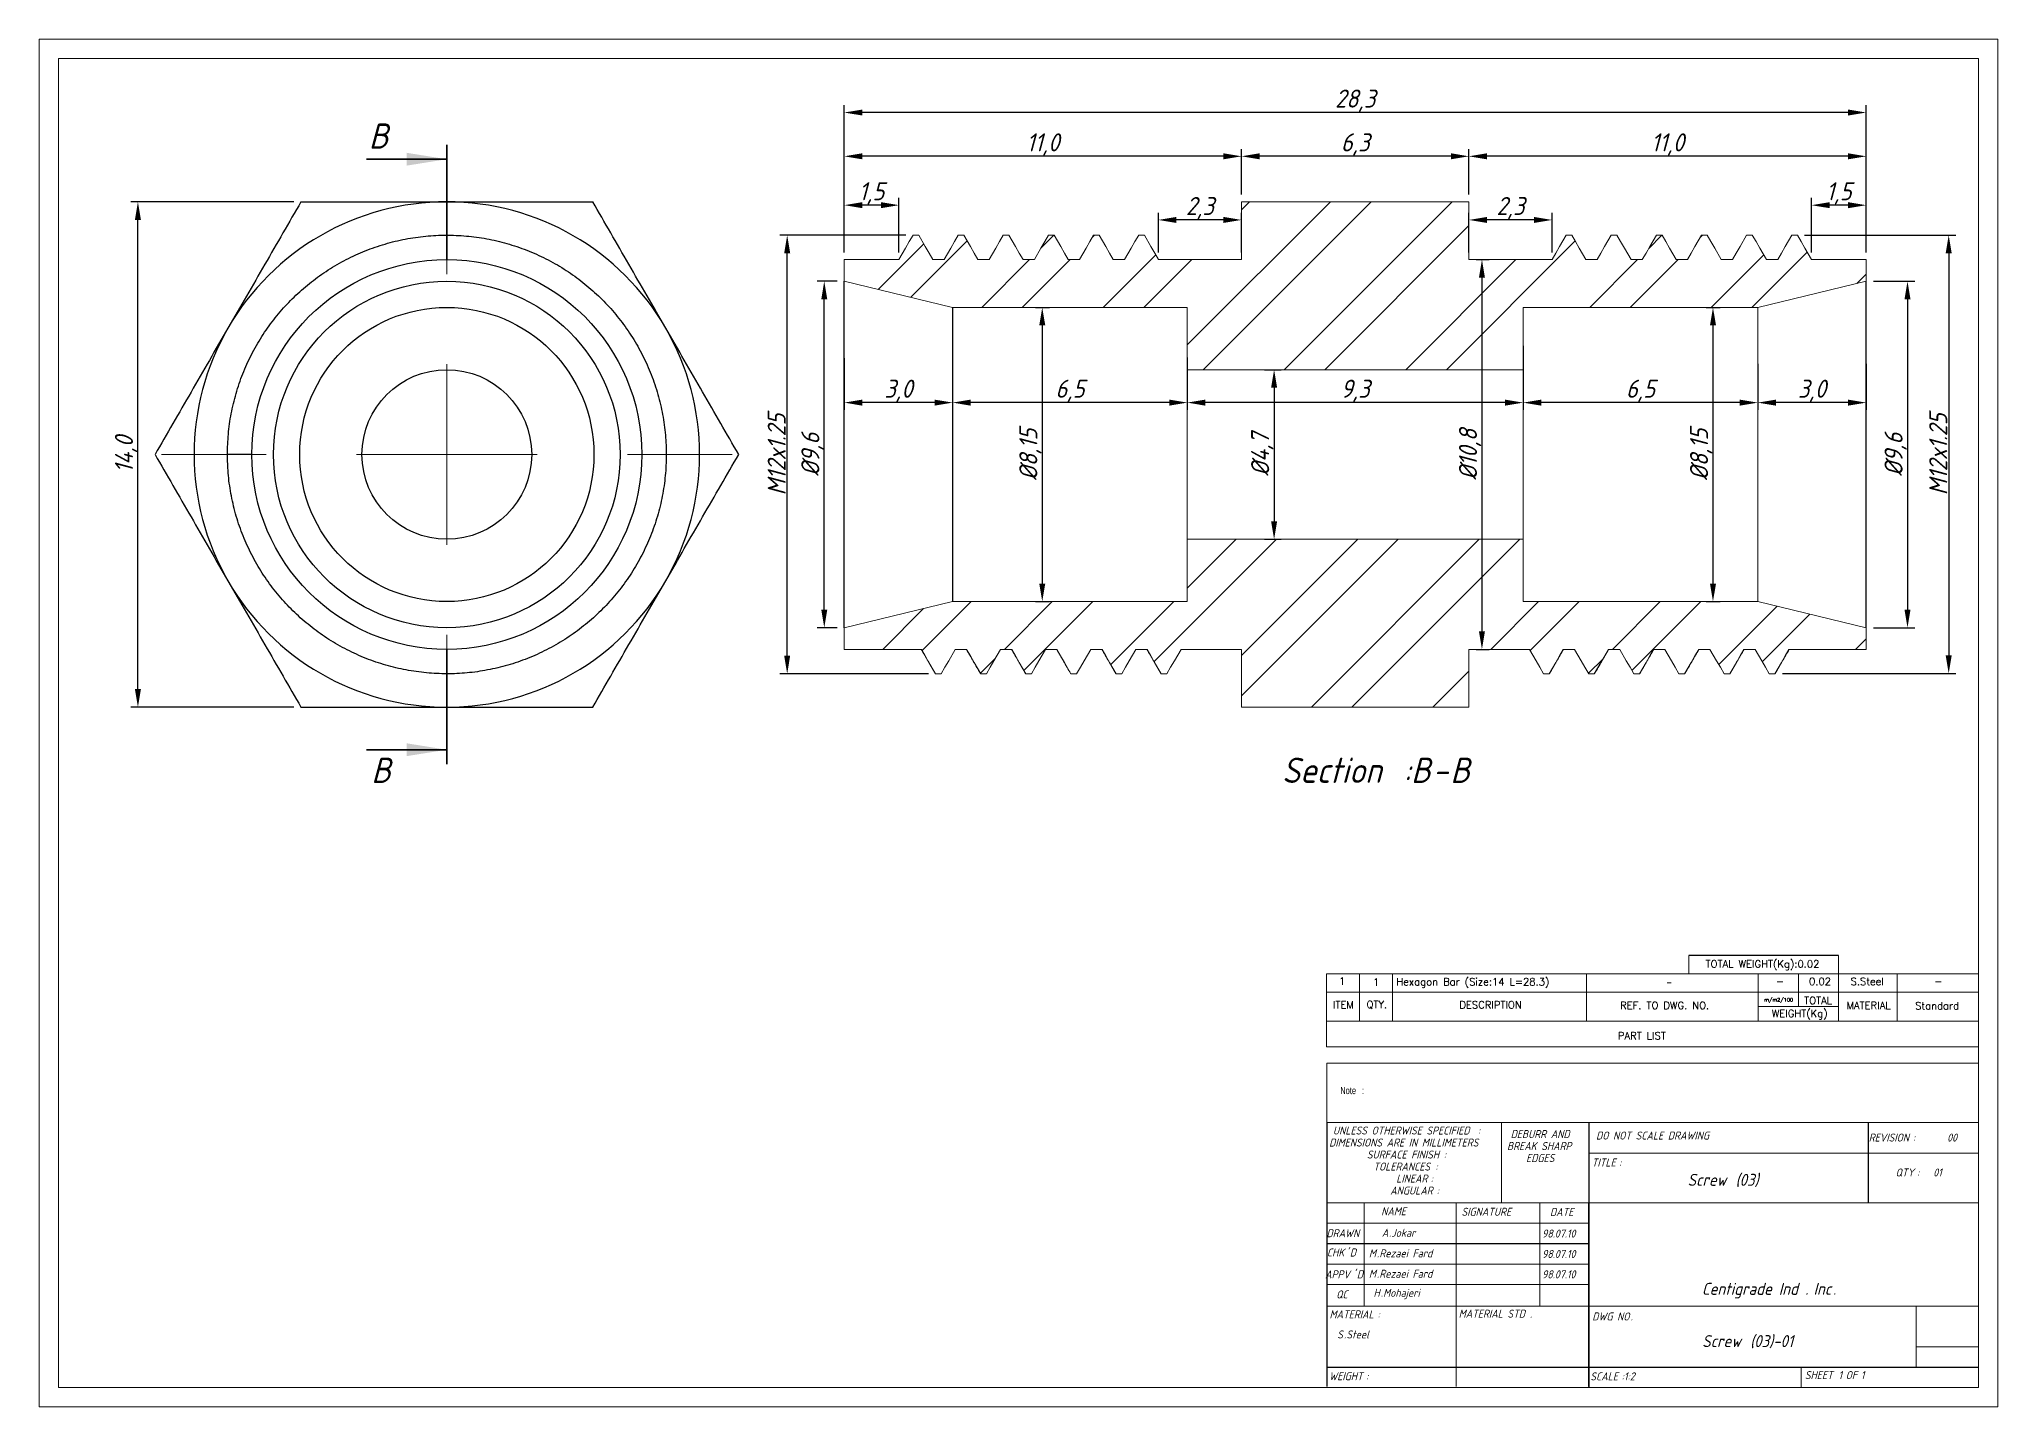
# Model space of a CAD drawing. Header units: millimetres. Extents: x 1178 to 1232, y 650 to 752.
# Drawn here: x 1178.1 to 1232.4, y 650.1 to 687.9 of the extents above; entities that cross this region are included whole.
import ezdxf
from ezdxf.enums import TextEntityAlignment as Align

# ---------------------------------------------------------------- set-up
doc = ezdxf.new("R2010")
doc.units = ezdxf.units.MM
doc.linetypes.add('PHANTOM', pattern=[12.7, 6.35, -1.27, 1.27, -1.27, 1.27, -1.27])
doc.linetypes.add('SLD-Solid', pattern=[0])
doc.layers.add('title', color=7, linetype='Continuous', lineweight=15)
doc.styles.add('GENISO', font='geniso.shx', dxfattribs={"oblique": 15})
doc.styles.add('SLDTEXTSTYLE0', font='TXT', dxfattribs={"width": 0.75})
doc.styles.add('TITLE', font='romans.shx', dxfattribs={"height": 2.5})

msp = doc.modelspace()

# ---------------------------------------------------------------- linework, layer by layer
at = {"linetype": 'SLD-Solid', "lineweight": 15}
for p, q in [((1178.128, 687.949), (1232.373, 687.949)), ((1178.128, 650.057), (1178.128, 687.949)), ((1232.373, 687.949), (1232.373, 650.057)), ((1178.66, 687.417), (1231.841, 687.417)), ((1178.66, 650.589), (1178.66, 687.417)), ((1231.841, 687.417), (1231.841, 650.589)), ((1213.786, 659.576), (1231.841, 659.576)), ((1213.786, 659.576), (1213.786, 657.935)), ((1213.786, 657.935), (1231.841, 657.935)), ((1218.626, 657.935), (1218.626, 655.708)), ((1231.841, 657.087), (1221.045, 657.087)), ((1231.841, 655.708), (1213.786, 655.708)), ((1214.823, 655.708), (1214.823, 652.849)), ((1217.375, 655.708), (1217.375, 650.622)), ((1219.689, 655.708), (1219.689, 652.849)), ((1221.045, 655.142), (1213.786, 655.142)), ((1221.045, 654.012), (1213.786, 654.012)), ((1221.045, 653.447), (1213.786, 653.447)), ((1215.169, 652.849), (1213.786, 652.849)), ((1215.169, 652.849), (1231.841, 652.849)), ((1230.113, 651.154), (1230.113, 652.849)), ((1231.841, 651.719), (1230.113, 651.719)), ((1226.922, 650.589), (1226.922, 651.154)), ((1231.841, 650.589), (1178.66, 650.589)), ((1232.373, 650.057), (1178.128, 650.057))]:
    msp.add_line(p, q, dxfattribs=at)
for p, q in [((1200.426, 682.042), (1200.426, 686.116)), ((1228.226, 685.916), (1200.926, 685.916)), ((1228.726, 682.042), (1228.726, 686.116)), ((1200.426, 682.042), (1200.426, 684.903)), ((1210.926, 684.703), (1200.926, 684.703)), ((1211.426, 683.642), (1211.426, 684.903)), ((1211.426, 683.642), (1211.426, 684.903)), ((1217.226, 684.703), (1211.926, 684.703)), ((1217.726, 683.642), (1217.726, 684.903)), ((1217.726, 683.642), (1217.726, 684.903)), ((1228.226, 684.703), (1218.226, 684.703)), ((1228.726, 682.042), (1228.726, 684.903)), ((1200.426, 682.042), (1200.426, 683.549)), ((1201.939, 682.042), (1201.939, 683.549)), ((1227.214, 682.042), (1227.214, 683.549)), ((1228.726, 682.042), (1228.726, 683.549)), ((1185.177, 683.442), (1180.662, 683.442)), ((1201.439, 683.349), (1200.926, 683.349)), ((1209.126, 682.042), (1209.126, 683.14)), ((1211.426, 682.042), (1211.426, 683.14)), ((1217.726, 682.042), (1217.726, 683.14)), ((1220.026, 682.042), (1220.026, 683.14)), ((1228.226, 683.349), (1227.714, 683.349)), ((1180.862, 669.942), (1180.862, 682.942)), ((1202.129, 682.519), (1198.644, 682.519)), ((1210.926, 682.94), (1209.626, 682.94)), ((1219.526, 682.94), (1218.226, 682.94)), ((1227.023, 682.519), (1231.212, 682.519)), ((1198.844, 670.866), (1198.844, 682.019)), ((1231.012, 682.019), (1231.012, 670.875)), ((1217.926, 681.842), (1218.286, 681.842)), ((1218.086, 681.342), (1218.086, 671.542)), ((1200.226, 681.242), (1199.671, 681.242)), ((1228.726, 671.642), (1228.726, 681.242)), ((1228.926, 681.242), (1230.071, 681.242)), ((1199.871, 672.142), (1199.871, 680.742)), ((1205.724, 680.517), (1206.108, 680.517)), ((1224.3, 680.517), (1224.684, 680.517)), ((1229.871, 680.742), (1229.871, 672.142)), ((1205.908, 680.017), (1205.908, 672.867)), ((1224.484, 680.017), (1224.484, 672.867)), ((1203.426, 679.363), (1203.426, 677.679)), ((1219.226, 679.455), (1219.226, 677.679)), ((1200.426, 679.115), (1200.426, 677.679)), ((1203.426, 679.115), (1203.426, 677.679)), ((1209.926, 679.128), (1209.926, 677.679)), ((1212.06, 678.792), (1212.529, 678.792)), ((1225.726, 678.953), (1225.726, 677.679)), ((1225.726, 678.953), (1225.726, 677.679)), ((1228.726, 678.953), (1228.726, 677.679)), ((1209.926, 678.592), (1209.926, 677.679)), ((1212.329, 678.292), (1212.329, 674.592)), ((1219.226, 678.592), (1219.226, 677.679)), ((1202.926, 677.879), (1200.926, 677.879)), ((1209.426, 677.879), (1203.926, 677.879)), ((1218.726, 677.879), (1210.426, 677.879)), ((1225.226, 677.879), (1219.726, 677.879)), ((1228.226, 677.879), (1226.226, 677.879)), ((1212.06, 674.092), (1212.529, 674.092)), ((1205.724, 672.367), (1206.108, 672.367)), ((1224.3, 672.367), (1224.684, 672.367)), ((1200.226, 671.642), (1199.671, 671.642)), ((1228.926, 671.642), (1230.071, 671.642)), ((1217.926, 671.042), (1218.286, 671.042)), ((1202.754, 670.366), (1198.644, 670.366)), ((1226.408, 670.375), (1231.212, 670.375)), ((1185.177, 669.442), (1180.662, 669.442)), ((1227.962, 662.563), (1223.811, 662.563)), ((1213.786, 657.935), (1213.786, 650.622)), ((1221.045, 657.935), (1221.045, 650.589)), ((1228.795, 655.708), (1228.795, 657.935)), ((1221.045, 650.622), (1221.045, 655.708)), ((1221.045, 654.577), (1213.786, 654.577)), ((1213.786, 651.154), (1231.841, 651.154))]:
    msp.add_line(p, q)
at = {"linetype": 'Continuous', "lineweight": 35}
for p, q in [((1187.196, 684.622), (1189.418, 684.622)), ((1187.196, 668.262), (1189.418, 668.262))]:
    msp.add_line(p, q, dxfattribs=at)
at = {"linetype": 'PHANTOM', "lineweight": 35}
for p, q in [((1189.418, 681.844), (1189.418, 685.019)), ((1189.418, 667.866), (1189.418, 671.042))]:
    msp.add_line(p, q, dxfattribs=at)
at = {"linetype": 'Continuous', "lineweight": 0}
for p, q in [((1189.418, 681.442), (1189.418, 684.342)), ((1189.418, 676.442), (1189.418, 678.942)), ((1184.418, 676.442), (1181.518, 676.442)), ((1189.418, 676.442), (1186.918, 676.442)), ((1189.418, 676.442), (1189.418, 673.942)), ((1189.418, 676.442), (1191.918, 676.442)), ((1194.418, 676.442), (1197.318, 676.442)), ((1189.418, 671.442), (1189.418, 668.542))]:
    msp.add_line(p, q, dxfattribs=at)
at = {"linetype": 'Continuous', "lineweight": 15}
for p, q in [((1209.926, 679.477), (1213.892, 683.442)), ((1210.364, 678.792), (1215.014, 683.442)), ((1211.426, 683.222), (1211.647, 683.442)), ((1211.426, 683.442), (1211.426, 681.842)), ((1211.426, 683.442), (1217.726, 683.442)), ((1212.61, 678.792), (1217.26, 683.442)), ((1217.726, 683.442), (1217.726, 681.842)), ((1202.329, 682.519), (1202.226, 682.339)), ((1202.486, 682.519), (1202.329, 682.519)), ((1202.669, 682.202), (1202.486, 682.519)), ((1203.579, 682.519), (1203.476, 682.339)), ((1203.736, 682.519), (1203.579, 682.519)), ((1203.919, 682.202), (1203.736, 682.519)), ((1204.829, 682.519), (1204.726, 682.339)), ((1204.986, 682.519), (1204.829, 682.519)), ((1205.169, 682.202), (1204.986, 682.519)), ((1205.869, 682.155), (1206.233, 682.519)), ((1206.079, 682.519), (1205.976, 682.339)), ((1206.236, 682.519), (1206.079, 682.519)), ((1206.419, 682.202), (1206.236, 682.519)), ((1207.329, 682.519), (1207.226, 682.339)), ((1207.293, 682.456), (1207.356, 682.519)), ((1207.486, 682.519), (1207.329, 682.519)), ((1207.669, 682.202), (1207.486, 682.519)), ((1208.579, 682.519), (1208.476, 682.339)), ((1208.736, 682.519), (1208.579, 682.519)), ((1208.919, 682.202), (1208.736, 682.519)), ((1213.732, 678.792), (1217.726, 682.787)), ((1220.234, 682.202), (1220.417, 682.519)), ((1220.417, 682.519), (1220.573, 682.519)), ((1220.573, 682.519), (1220.677, 682.339)), ((1221.484, 682.202), (1221.667, 682.519)), ((1221.667, 682.519), (1221.823, 682.519)), ((1221.823, 682.519), (1221.927, 682.339)), ((1222.706, 682.153), (1223.071, 682.519)), ((1222.734, 682.202), (1222.917, 682.519)), ((1222.917, 682.519), (1223.073, 682.519)), ((1223.073, 682.519), (1223.177, 682.339)), ((1223.984, 682.202), (1224.167, 682.519)), ((1224.13, 682.455), (1224.194, 682.519)), ((1224.167, 682.519), (1224.323, 682.519)), ((1224.323, 682.519), (1224.427, 682.339)), ((1225.234, 682.202), (1225.417, 682.519)), ((1225.417, 682.519), (1225.573, 682.519)), ((1225.573, 682.519), (1225.677, 682.339)), ((1226.484, 682.202), (1226.667, 682.519)), ((1226.667, 682.519), (1226.823, 682.519)), ((1226.823, 682.519), (1226.927, 682.339)), ((1201.363, 681.016), (1202.625, 682.278)), ((1202.122, 682.16), (1201.939, 681.842)), ((1202.226, 682.339), (1202.122, 682.16)), ((1202.267, 680.798), (1203.828, 682.359)), ((1202.772, 682.022), (1202.669, 682.202)), ((1202.876, 681.842), (1202.772, 682.022)), ((1203.372, 682.16), (1203.189, 681.842)), ((1203.476, 682.339), (1203.372, 682.16)), ((1204.022, 682.022), (1203.919, 682.202)), ((1204.126, 681.842), (1204.022, 682.022)), ((1204.622, 682.16), (1204.439, 681.842)), ((1204.726, 682.339), (1204.622, 682.16)), ((1205.272, 682.022), (1205.169, 682.202)), ((1205.376, 681.842), (1205.272, 682.022)), ((1205.872, 682.16), (1205.689, 681.842)), ((1205.976, 682.339), (1205.872, 682.16)), ((1206.522, 682.022), (1206.419, 682.202)), ((1206.626, 681.842), (1206.522, 682.022)), ((1207.122, 682.16), (1206.939, 681.842)), ((1207.226, 682.339), (1207.122, 682.16)), ((1207.599, 680.517), (1209.052, 681.97)), ((1207.772, 682.022), (1207.669, 682.202)), ((1207.876, 681.842), (1207.772, 682.022)), ((1208.372, 682.16), (1208.189, 681.842)), ((1208.476, 682.339), (1208.372, 682.16)), ((1209.022, 682.022), (1208.919, 682.202)), ((1209.126, 681.842), (1209.022, 682.022)), ((1217.1, 678.792), (1220.666, 682.359)), ((1220.026, 681.842), (1220.13, 682.022)), ((1220.13, 682.022), (1220.234, 682.202)), ((1220.677, 682.339), (1220.781, 682.16)), ((1220.781, 682.16), (1220.964, 681.842)), ((1221.276, 681.842), (1221.38, 682.022)), ((1221.38, 682.022), (1221.484, 682.202)), ((1221.927, 682.339), (1222.031, 682.16)), ((1222.031, 682.16), (1222.214, 681.842)), ((1222.526, 681.842), (1222.63, 682.022)), ((1222.63, 682.022), (1222.734, 682.202)), ((1223.177, 682.339), (1223.281, 682.16)), ((1223.281, 682.16), (1223.464, 681.842)), ((1223.776, 681.842), (1223.88, 682.022)), ((1223.88, 682.022), (1223.984, 682.202)), ((1224.427, 682.339), (1224.531, 682.16)), ((1224.437, 680.517), (1225.89, 681.97)), ((1224.531, 682.16), (1224.714, 681.842)), ((1225.026, 681.842), (1225.13, 682.022)), ((1225.13, 682.022), (1225.234, 682.202)), ((1225.56, 680.517), (1227.093, 682.051)), ((1225.677, 682.339), (1225.781, 682.16)), ((1225.781, 682.16), (1225.964, 681.842)), ((1226.276, 681.842), (1226.38, 682.022)), ((1226.38, 682.022), (1226.484, 682.202)), ((1226.927, 682.339), (1227.031, 682.16)), ((1227.031, 682.16), (1227.214, 681.842)), ((1201.939, 681.842), (1200.426, 681.842)), ((1200.426, 681.242), (1200.426, 681.842)), ((1203.189, 681.842), (1202.876, 681.842)), ((1204.439, 681.842), (1204.126, 681.842)), ((1204.232, 680.517), (1205.557, 681.842)), ((1205.354, 680.517), (1206.679, 681.842)), ((1205.689, 681.842), (1205.376, 681.842)), ((1206.939, 681.842), (1206.626, 681.842)), ((1208.189, 681.842), (1207.876, 681.842)), ((1208.722, 680.517), (1210.047, 681.842)), ((1211.426, 681.842), (1209.126, 681.842)), ((1215.977, 678.792), (1219.027, 681.842)), ((1217.726, 681.842), (1220.026, 681.842)), ((1220.964, 681.842), (1221.276, 681.842)), ((1221.07, 680.517), (1222.395, 681.842)), ((1222.192, 680.517), (1223.517, 681.842)), ((1222.214, 681.842), (1222.526, 681.842)), ((1223.464, 681.842), (1223.776, 681.842)), ((1224.714, 681.842), (1225.026, 681.842)), ((1225.964, 681.842), (1226.276, 681.842)), ((1227.214, 681.842), (1228.726, 681.842)), ((1228.467, 681.18), (1228.726, 681.439)), ((1228.726, 681.242), (1228.726, 681.842)), ((1200.426, 681.242), (1203.426, 680.517)), ((1228.726, 681.242), (1225.726, 680.517)), ((1203.426, 680.517), (1209.926, 680.517)), ((1209.926, 678.792), (1209.926, 680.517)), ((1225.726, 680.517), (1219.226, 680.517)), ((1219.226, 678.792), (1219.226, 680.517)), ((1225.726, 672.367), (1225.726, 680.517)), ((1219.226, 678.792), (1209.926, 678.792)), ((1209.926, 674.092), (1209.926, 678.792)), ((1219.226, 674.092), (1219.226, 678.792)), ((1209.01, 670.703), (1212.4, 674.092)), ((1209.926, 672.742), (1211.277, 674.092)), ((1209.926, 674.092), (1219.226, 674.092)), ((1209.926, 672.367), (1209.926, 674.092)), ((1211.426, 670.874), (1214.645, 674.092)), ((1211.426, 669.751), (1215.767, 674.092)), ((1213.362, 669.442), (1218.012, 674.092)), ((1214.485, 669.442), (1219.135, 674.092)), ((1219.226, 672.367), (1219.226, 674.092)), ((1203.426, 672.367), (1200.426, 671.642)), ((1201.492, 671.042), (1202.623, 672.173)), ((1202.582, 671.01), (1203.939, 672.367)), ((1209.926, 672.367), (1203.426, 672.367)), ((1204.86, 671.042), (1206.185, 672.367)), ((1205.4, 670.46), (1207.307, 672.367)), ((1207.807, 670.622), (1209.552, 672.367)), ((1218.33, 671.042), (1219.655, 672.367)), ((1219.226, 672.367), (1225.726, 672.367)), ((1219.42, 671.01), (1220.777, 672.367)), ((1221.698, 671.042), (1223.023, 672.367)), ((1222.238, 670.46), (1224.145, 672.367)), ((1224.644, 670.622), (1226.261, 672.238)), ((1225.726, 672.367), (1228.726, 671.642)), ((1200.426, 671.042), (1200.426, 671.642)), ((1225.848, 670.702), (1227.165, 672.02)), ((1228.726, 671.042), (1228.726, 671.642)), ((1200.426, 671.042), (1202.564, 671.042)), ((1202.564, 671.042), (1202.667, 670.863)), ((1203.318, 670.725), (1203.501, 671.042)), ((1203.501, 671.042), (1203.814, 671.042)), ((1203.814, 671.042), (1203.917, 670.863)), ((1204.568, 670.725), (1204.751, 671.042)), ((1204.751, 671.042), (1205.064, 671.042)), ((1205.064, 671.042), (1205.167, 670.863)), ((1205.818, 670.725), (1206.001, 671.042)), ((1206.001, 671.042), (1206.314, 671.042)), ((1206.314, 671.042), (1206.417, 670.863)), ((1207.068, 670.725), (1207.251, 671.042)), ((1207.251, 671.042), (1207.564, 671.042)), ((1207.564, 671.042), (1207.667, 670.863)), ((1208.318, 670.725), (1208.501, 671.042)), ((1208.501, 671.042), (1208.814, 671.042)), ((1208.814, 671.042), (1208.917, 670.863)), ((1209.568, 670.725), (1209.751, 671.042)), ((1209.751, 671.042), (1211.426, 671.042)), ((1211.426, 671.042), (1211.426, 669.442)), ((1219.401, 671.042), (1217.726, 671.042)), ((1217.726, 671.042), (1217.726, 669.442)), ((1219.584, 670.725), (1219.401, 671.042)), ((1220.339, 671.042), (1220.235, 670.863)), ((1220.651, 671.042), (1220.339, 671.042)), ((1220.834, 670.725), (1220.651, 671.042)), ((1221.589, 671.042), (1221.485, 670.863)), ((1221.901, 671.042), (1221.589, 671.042)), ((1222.084, 670.725), (1221.901, 671.042)), ((1222.839, 671.042), (1222.735, 670.863)), ((1223.151, 671.042), (1222.839, 671.042)), ((1223.334, 670.725), (1223.151, 671.042)), ((1224.089, 671.042), (1223.985, 670.863)), ((1224.401, 671.042), (1224.089, 671.042)), ((1224.584, 670.725), (1224.401, 671.042)), ((1225.339, 671.042), (1225.235, 670.863)), ((1225.651, 671.042), (1225.339, 671.042)), ((1225.834, 670.725), (1225.651, 671.042)), ((1226.589, 671.042), (1226.485, 670.863)), ((1228.726, 671.042), (1226.589, 671.042)), ((1228.433, 671.042), (1228.726, 671.336)), ((1202.667, 670.863), (1202.771, 670.683)), ((1202.771, 670.683), (1202.954, 670.366)), ((1203.111, 670.366), (1203.214, 670.546)), ((1203.214, 670.546), (1203.318, 670.725)), ((1203.917, 670.863), (1204.021, 670.683)), ((1204.021, 670.683), (1204.204, 670.366)), ((1204.196, 670.379), (1204.603, 670.786)), ((1204.361, 670.366), (1204.464, 670.546)), ((1204.464, 670.546), (1204.568, 670.725)), ((1205.167, 670.863), (1205.271, 670.683)), ((1205.271, 670.683), (1205.454, 670.366)), ((1205.611, 670.366), (1205.714, 670.546)), ((1205.714, 670.546), (1205.818, 670.725)), ((1206.417, 670.863), (1206.521, 670.683)), ((1206.521, 670.683), (1206.704, 670.366)), ((1206.861, 670.366), (1206.964, 670.546)), ((1206.964, 670.546), (1207.068, 670.725)), ((1207.667, 670.863), (1207.771, 670.683)), ((1207.771, 670.683), (1207.954, 670.366)), ((1208.111, 670.366), (1208.214, 670.546)), ((1208.214, 670.546), (1208.318, 670.725)), ((1208.917, 670.863), (1209.021, 670.683)), ((1209.021, 670.683), (1209.204, 670.366)), ((1209.361, 670.366), (1209.464, 670.546)), ((1209.464, 670.546), (1209.568, 670.725)), ((1219.688, 670.546), (1219.584, 670.725)), ((1219.792, 670.366), (1219.688, 670.546)), ((1220.131, 670.683), (1219.948, 670.366)), ((1220.235, 670.863), (1220.131, 670.683)), ((1220.938, 670.546), (1220.834, 670.725)), ((1221.042, 670.366), (1220.938, 670.546)), ((1221.034, 670.379), (1221.44, 670.785)), ((1221.381, 670.683), (1221.198, 670.366)), ((1221.485, 670.863), (1221.381, 670.683)), ((1222.188, 670.546), (1222.084, 670.725)), ((1222.292, 670.366), (1222.188, 670.546)), ((1222.631, 670.683), (1222.448, 670.366)), ((1222.735, 670.863), (1222.631, 670.683)), ((1223.438, 670.546), (1223.334, 670.725)), ((1223.542, 670.366), (1223.438, 670.546)), ((1223.881, 670.683), (1223.698, 670.366)), ((1223.985, 670.863), (1223.881, 670.683)), ((1224.688, 670.546), (1224.584, 670.725)), ((1224.792, 670.366), (1224.688, 670.546)), ((1225.131, 670.683), (1224.948, 670.366)), ((1225.235, 670.863), (1225.131, 670.683)), ((1225.938, 670.546), (1225.834, 670.725)), ((1226.042, 670.366), (1225.938, 670.546)), ((1226.381, 670.683), (1226.198, 670.366)), ((1226.485, 670.863), (1226.381, 670.683)), ((1202.944, 670.381), (1202.954, 670.366)), ((1202.954, 670.366), (1203.111, 670.366)), ((1204.194, 670.379), (1204.204, 670.366)), ((1204.204, 670.366), (1204.361, 670.366)), ((1205.454, 670.366), (1205.611, 670.366)), ((1206.694, 670.381), (1206.704, 670.366)), ((1206.704, 670.366), (1206.861, 670.366)), ((1207.944, 670.378), (1207.954, 670.366)), ((1207.954, 670.366), (1208.111, 670.366)), ((1209.194, 670.384), (1209.204, 670.366)), ((1209.204, 670.366), (1209.361, 670.366)), ((1216.73, 669.442), (1217.726, 670.439)), ((1219.948, 670.366), (1219.792, 670.366)), ((1219.959, 670.384), (1219.948, 670.366)), ((1221.198, 670.366), (1221.042, 670.366)), ((1221.208, 670.378), (1221.198, 670.366)), ((1222.448, 670.366), (1222.292, 670.366)), ((1222.458, 670.381), (1222.448, 670.366)), ((1223.698, 670.366), (1223.542, 670.366)), ((1224.948, 670.366), (1224.792, 670.366)), ((1224.958, 670.379), (1224.948, 670.366)), ((1226.198, 670.366), (1226.042, 670.366)), ((1226.208, 670.381), (1226.198, 670.366)), ((1217.726, 669.442), (1211.426, 669.442))]:
    msp.add_line(p, q, dxfattribs=at)
at = {"lineweight": -2}
for p, q in [((1200.426, 671.642), (1200.426, 681.242)), ((1203.426, 680.517), (1203.426, 672.367))]:
    msp.add_line(p, q, dxfattribs=at)
at = {"linetype": 'Continuous', "lineweight": 25}
msp.add_line((1184.018, 676.442), (1183.342, 676.442), dxfattribs=at)
for radius in [5.4, 4.8, 4.075, 2.35]:
    msp.add_circle((1189.418, 676.442), radius, dxfattribs=at)
for start, end in [(90, 150), (30, 90), (150, 210), (330, 30), (210, 270), (270, 330)]:
    msp.add_arc((1189.418, 676.442), 7, start, end, dxfattribs=at)
for points, knots in [([(1185.377, 683.442), (1185.047, 682.871), (1184.714, 682.294), (1184.041, 681.129), (1183.701, 680.54), (1183.356, 679.942)], [0, 0, 0, 0, 0.5, 0.5, 1, 1, 1, 1]), ([(1185.377, 683.442), (1186.033, 683.442), (1186.706, 683.442), (1188.056, 683.442), (1188.735, 683.442), (1189.418, 683.442)], [0, 0, 0, 0, 0.5, 0.5, 1, 1, 1, 1]), ([(1189.418, 683.442), (1190.102, 683.442), (1190.796, 683.442), (1192.146, 683.442), (1192.807, 683.442), (1193.46, 683.442)], [0, 0, 0, 0, 0.5, 0.5, 1, 1, 1, 1]), ([(1195.481, 679.942), (1195.309, 680.24), (1195.136, 680.539), (1194.795, 681.13), (1194.626, 681.423), (1194.121, 682.297), (1193.789, 682.872), (1193.46, 683.442)], [0, 0, 0, 0, 0.25, 0.25, 0.5, 0.5, 1, 1, 1, 1]), ([(1183.342, 676.442), (1183.347, 676.63), (1183.357, 677.008), (1183.439, 677.573), (1183.572, 678.134), (1183.76, 678.682), (1183.998, 679.21), (1184.285, 679.711), (1184.616, 680.179), (1184.984, 680.61), (1185.391, 681.004), (1185.834, 681.36), (1186.314, 681.677), (1186.825, 681.948), (1187.36, 682.17), (1187.913, 682.339), (1188.476, 682.455), (1189.042, 682.516), (1189.607, 682.525), (1190.173, 682.481), (1190.737, 682.384), (1191.294, 682.232), (1191.837, 682.027), (1192.357, 681.772), (1192.848, 681.47), (1193.303, 681.126), (1193.722, 680.745), (1194.103, 680.327), (1194.447, 679.871), (1194.748, 679.38), (1195.004, 678.86), (1195.208, 678.318), (1195.36, 677.76), (1195.457, 677.196), (1195.501, 676.63), (1195.492, 676.065), (1195.431, 675.499), (1195.315, 674.937), (1195.145, 674.383), (1194.923, 673.848), (1194.652, 673.337), (1194.336, 672.857), (1193.979, 672.414), (1193.585, 672.008), (1193.155, 671.639), (1192.687, 671.309), (1192.185, 671.022), (1191.657, 670.783), (1191.109, 670.596), (1190.548, 670.463), (1189.983, 670.383), (1189.417, 670.357), (1188.852, 670.384), (1188.287, 670.463), (1187.726, 670.597), (1187.178, 670.784), (1186.65, 671.023), (1186.149, 671.31), (1185.681, 671.64), (1185.25, 672.009), (1184.856, 672.415), (1184.5, 672.859), (1184.184, 673.338), (1183.913, 673.849), (1183.691, 674.385), (1183.521, 674.938), (1183.407, 675.501), (1183.345, 676.035), (1183.346, 676.381), (1183.346, 676.536)], [0, 0, 0, 0, 0.014706, 0.02962, 0.044682, 0.059823, 0.074976, 0.090071, 0.105042, 0.119823, 0.134476, 0.149328, 0.164348, 0.17947, 0.194626, 0.209748, 0.224768, 0.239619, 0.254272, 0.269054, 0.284025, 0.29912, 0.314273, 0.329414, 0.344475, 0.35939, 0.374096, 0.388801, 0.403716, 0.418778, 0.433919, 0.449072, 0.464167, 0.479137, 0.493919, 0.508572, 0.523424, 0.538444, 0.553566, 0.568722, 0.583844, 0.598864, 0.613715, 0.628368, 0.64315, 0.658121, 0.673216, 0.688369, 0.70351, 0.718571, 0.733486, 0.748191, 0.762897, 0.777812, 0.792874, 0.808015, 0.823168, 0.838263, 0.853233, 0.868015, 0.882668, 0.89752, 0.91254, 0.927662, 0.942818, 0.95794, 0.972959, 0.987811, 1, 1, 1, 1]), ([(1183.356, 679.942), (1183.185, 679.645), (1183.012, 679.346), (1182.671, 678.755), (1182.502, 678.462), (1181.997, 677.588), (1181.665, 677.013), (1181.336, 676.442)], [0, 0, 0, 0, 0.25, 0.25, 0.5, 0.5, 1, 1, 1, 1]), ([(1197.501, 676.442), (1197.171, 677.014), (1196.839, 677.591), (1196.166, 678.756), (1195.825, 679.345), (1195.481, 679.942)], [0, 0, 0, 0, 0.5, 0.5, 1, 1, 1, 1]), ([(1181.336, 676.442), (1181.666, 675.871), (1181.998, 675.294), (1182.671, 674.129), (1183.011, 673.54), (1183.356, 672.942)], [0, 0, 0, 0, 0.5, 0.5, 1, 1, 1, 1]), ([(1195.481, 672.942), (1195.652, 673.24), (1195.825, 673.539), (1196.166, 674.13), (1196.335, 674.423), (1196.84, 675.297), (1197.172, 675.872), (1197.501, 676.442)], [0, 0, 0, 0, 0.25, 0.25, 0.5, 0.5, 1, 1, 1, 1]), ([(1183.356, 672.942), (1183.528, 672.645), (1183.701, 672.346), (1184.042, 671.755), (1184.211, 671.462), (1184.716, 670.588), (1185.048, 670.013), (1185.377, 669.442)], [0, 0, 0, 0, 0.25, 0.25, 0.5, 0.5, 1, 1, 1, 1]), ([(1193.46, 669.442), (1193.79, 670.014), (1194.123, 670.591), (1194.796, 671.756), (1195.136, 672.345), (1195.481, 672.942)], [0, 0, 0, 0, 0.5, 0.5, 1, 1, 1, 1]), ([(1185.377, 669.442), (1186.033, 669.442), (1186.706, 669.442), (1188.056, 669.442), (1188.735, 669.442), (1189.418, 669.442)], [0, 0, 0, 0, 0.5, 0.5, 1, 1, 1, 1]), ([(1189.418, 669.442), (1190.102, 669.442), (1190.796, 669.442), (1192.146, 669.442), (1192.807, 669.442), (1193.46, 669.442)], [0, 0, 0, 0, 0.5, 0.5, 1, 1, 1, 1])]:
    msp.add_open_spline(points, degree=3, knots=knots, dxfattribs=at)
at = {"linetype": 'Continuous', "lineweight": 15}
for points, knots in [([(1204.986, 682.519), (1204.986, 682.519), (1204.991, 682.519), (1204.998, 682.517), (1205.005, 682.488), (1205.005, 682.485)], [0, 0, 0, 0, 0.00471, 0.910397, 1, 1, 1, 1]), ([(1224.167, 682.519), (1224.167, 682.519), (1224.161, 682.519), (1224.154, 682.517), (1224.148, 682.488), (1224.147, 682.485)], [0, 0, 0, 0, 0.00471, 0.910397, 1, 1, 1, 1]), ([(1202.944, 670.375), (1202.879, 670.488), (1202.75, 670.71), (1202.621, 670.933), (1202.558, 671.042)], [0, 0, 0, 0, 0.507546, 1, 1, 1, 1]), ([(1204.194, 670.375), (1204.129, 670.488), (1204, 670.71), (1203.871, 670.933), (1203.808, 671.042)], [0, 0, 0, 0, 0.507546, 1, 1, 1, 1]), ([(1205.444, 670.375), (1205.379, 670.488), (1205.25, 670.71), (1205.121, 670.933), (1205.058, 671.042)], [0, 0, 0, 0, 0.507546, 1, 1, 1, 1]), ([(1206.694, 670.375), (1206.629, 670.488), (1206.5, 670.71), (1206.371, 670.933), (1206.308, 671.042)], [0, 0, 0, 0, 0.507546, 1, 1, 1, 1]), ([(1207.944, 670.375), (1207.879, 670.488), (1207.75, 670.71), (1207.621, 670.933), (1207.558, 671.042)], [0, 0, 0, 0, 0.507546, 1, 1, 1, 1]), ([(1209.194, 670.375), (1209.128, 670.488), (1209, 670.711), (1208.871, 670.933), (1208.808, 671.042)], [0, 0, 0, 0, 0.507873, 1, 1, 1, 1]), ([(1219.958, 670.375), (1220.024, 670.488), (1220.152, 670.711), (1220.281, 670.933), (1220.345, 671.042)], [0, 0, 0, 0, 0.507873, 1, 1, 1, 1]), ([(1221.208, 670.375), (1221.274, 670.488), (1221.402, 670.71), (1221.531, 670.933), (1221.595, 671.042)], [0, 0, 0, 0, 0.507546, 1, 1, 1, 1]), ([(1222.458, 670.375), (1222.524, 670.488), (1222.652, 670.71), (1222.781, 670.933), (1222.845, 671.042)], [0, 0, 0, 0, 0.507546, 1, 1, 1, 1]), ([(1223.708, 670.375), (1223.774, 670.488), (1223.902, 670.71), (1224.031, 670.933), (1224.095, 671.042)], [0, 0, 0, 0, 0.507546, 1, 1, 1, 1]), ([(1224.958, 670.375), (1225.024, 670.488), (1225.152, 670.71), (1225.281, 670.933), (1225.345, 671.042)], [0, 0, 0, 0, 0.507546, 1, 1, 1, 1]), ([(1226.208, 670.375), (1226.274, 670.488), (1226.402, 670.71), (1226.531, 670.933), (1226.595, 671.042)], [0, 0, 0, 0, 0.507546, 1, 1, 1, 1]), ([(1205.444, 670.38), (1205.445, 670.375), (1205.449, 670.366), (1205.452, 670.366), (1205.454, 670.366)], [0, 0, 0, 0, 0.443338, 1, 1, 1, 1]), ([(1223.708, 670.38), (1223.707, 670.375), (1223.703, 670.366), (1223.7, 670.366), (1223.698, 670.366)], [0, 0, 0, 0, 0.443338, 1, 1, 1, 1])]:
    msp.add_open_spline(points, degree=3, knots=knots, dxfattribs=at)
for points in [[(1200.926, 685.999), (1200.926, 685.833), (1200.426, 685.916)], [(1228.226, 685.999), (1228.226, 685.833), (1228.726, 685.916)], [(1200.926, 684.787), (1200.926, 684.62), (1200.426, 684.703)], [(1210.926, 684.787), (1210.926, 684.62), (1211.426, 684.703)], [(1211.926, 684.787), (1211.926, 684.62), (1211.426, 684.703)], [(1217.226, 684.787), (1217.226, 684.62), (1217.726, 684.703)], [(1218.226, 684.787), (1218.226, 684.62), (1217.726, 684.703)], [(1228.226, 684.787), (1228.226, 684.62), (1228.726, 684.703)], [(1180.779, 682.942), (1180.946, 682.942), (1180.862, 683.442)], [(1200.926, 683.433), (1200.926, 683.266), (1200.426, 683.349)], [(1201.439, 683.433), (1201.439, 683.266), (1201.939, 683.349)], [(1209.626, 683.024), (1209.626, 682.857), (1209.126, 682.94)], [(1210.926, 683.024), (1210.926, 682.857), (1211.426, 682.94)], [(1218.226, 683.024), (1218.226, 682.857), (1217.726, 682.94)], [(1219.526, 683.024), (1219.526, 682.857), (1220.026, 682.94)], [(1227.714, 683.433), (1227.714, 683.266), (1227.214, 683.349)], [(1228.226, 683.433), (1228.226, 683.266), (1228.726, 683.349)], [(1198.761, 682.019), (1198.927, 682.019), (1198.844, 682.519)], [(1230.929, 682.019), (1231.096, 682.019), (1231.012, 682.519)], [(1218.002, 681.342), (1218.169, 681.342), (1218.086, 681.842)], [(1199.788, 680.742), (1199.954, 680.742), (1199.871, 681.242)], [(1229.788, 680.742), (1229.955, 680.742), (1229.871, 681.242)], [(1205.825, 680.017), (1205.992, 680.017), (1205.908, 680.517)], [(1224.401, 680.017), (1224.568, 680.017), (1224.484, 680.517)], [(1212.246, 678.292), (1212.413, 678.292), (1212.329, 678.792)], [(1200.926, 677.962), (1200.926, 677.795), (1200.426, 677.879)], [(1202.926, 677.962), (1202.926, 677.795), (1203.426, 677.879)], [(1203.926, 677.962), (1203.926, 677.795), (1203.426, 677.879)], [(1209.426, 677.962), (1209.426, 677.795), (1209.926, 677.879)], [(1210.426, 677.962), (1210.426, 677.795), (1209.926, 677.879)], [(1218.726, 677.962), (1218.726, 677.795), (1219.226, 677.879)], [(1219.726, 677.962), (1219.726, 677.795), (1219.226, 677.879)], [(1225.226, 677.962), (1225.226, 677.795), (1225.726, 677.879)], [(1226.226, 677.962), (1226.226, 677.795), (1225.726, 677.879)], [(1228.226, 677.962), (1228.226, 677.795), (1228.726, 677.879)], [(1212.246, 674.592), (1212.413, 674.592), (1212.329, 674.092)], [(1205.825, 672.867), (1205.992, 672.867), (1205.908, 672.367)], [(1224.401, 672.867), (1224.568, 672.867), (1224.484, 672.367)], [(1199.788, 672.142), (1199.954, 672.142), (1199.871, 671.642)], [(1229.788, 672.142), (1229.955, 672.142), (1229.871, 671.642)], [(1218.002, 671.542), (1218.169, 671.542), (1218.086, 671.042)], [(1198.761, 670.866), (1198.927, 670.866), (1198.844, 670.366)], [(1230.929, 670.875), (1231.096, 670.875), (1231.012, 670.375)], [(1180.779, 669.942), (1180.946, 669.942), (1180.862, 669.442)]]:
    msp.add_solid(points)
at = {"linetype": 'Continuous', "lineweight": 35}
for points in [[(1189.418, 684.622), (1188.307, 684.8), (1188.307, 684.445)], [(1189.418, 668.262), (1188.307, 668.44), (1188.307, 668.085)]]:
    msp.add_solid(points, dxfattribs=at)
at = {"layer": 'title'}
for p, q in [((1223.811, 662.056), (1223.811, 662.563)), ((1227.962, 662.563), (1227.962, 662.056)), ((1231.841, 662.056), (1213.78, 662.056)), ((1213.78, 660.03), (1213.78, 662.056)), ((1214.692, 662.056), (1214.692, 660.739)), ((1215.604, 662.056), (1215.604, 660.739)), ((1220.983, 662.056), (1220.983, 660.739)), ((1225.733, 662.056), (1225.733, 660.739)), ((1226.848, 662.056), (1226.848, 661.144)), ((1227.962, 662.056), (1227.962, 660.739)), ((1229.583, 662.056), (1229.583, 660.739)), ((1231.841, 661.55), (1213.78, 661.55)), ((1226.848, 661.55), (1226.848, 661.144)), ((1231.841, 660.739), (1213.78, 660.739)), ((1225.733, 661.144), (1227.962, 661.144)), ((1231.841, 660.03), (1213.78, 660.03))]:
    msp.add_line(p, q, dxfattribs=at)

# ---------------------------------------------------------------- texts
at = {"style": 'GENISO', "oblique": 15}
for s, height, p in [('B', 0.7, (1187.257, 684.915)), ('B', 0.7, (1187.326, 667.343)), ('Section ', 0.7, (1212.552, 667.343)), (':', 0.7, (1215.912, 667.343)), ('B', 0.7, (1216.122, 667.343)), ('B', 0.7, (1217.21, 667.343)), ('-', 0.7, (1216.72, 667.343)), ('DIMENSIONS ARE IN MILLIMETERS', 0.22159, (1213.853, 657.268)), ('UNLESS OTHERWISE SPECIFIED', 0.22159, (1213.958, 657.601)), (':', 0.222, (1217.969, 657.601)), ('DEBURR AND', 0.2216, (1218.88, 657.504)), ('DO NOT SCALE DRAWING', 0.22159, (1221.246, 657.462)), ('REVISION', 0.2216, (1228.797, 657.406)), (':       00', 0.2216, (1230.017, 657.406)), ('SURFACE FINISH', 0.22159, (1214.898, 656.936)), (':', 0.222, (1217.026, 656.936)), ('BREAK SHARP', 0.22159, (1218.78, 657.172)), ('EDGES', 0.2216, (1219.308, 656.84)), ('TITLE', 0.2216, (1221.126, 656.715)), ('TOLERANCES', 0.2216, (1215.078, 656.603)), ('LINEAR', 0.2216, (1215.711, 656.271)), (':', 0.222, (1216.665, 656.271)), (':', 0.222, (1216.795, 656.603)), (':', 0.222, (1221.88, 656.715)), ('Screw ', 0.3324, (1223.779, 656.18)), ('(03)', 0.3324, (1225.109, 656.18)), ('QTY', 0.2216, (1229.541, 656.439)), (':   01', 0.2216, (1230.14, 656.439)), ('ANGULAR', 0.2216, (1215.545, 655.939)), (':', 0.222, (1216.831, 655.939)), ('NAME', 0.2216, (1215.295, 655.364)), ('SIGNATURE', 0.2216, (1217.519, 655.351)), ('DATE', 0.2216, (1219.969, 655.345)), ('DRAWN', 0.2216, (1213.779, 654.757)), ('A', 0.222, (1215.311, 654.768)), ('.', 0.222, (1215.511, 654.768)), ('Jokar', 0.2216, (1215.577, 654.768)), ('98.07.10', 0.2216, (1219.749, 654.747)), ('CHK', 0.2216, (1213.792, 654.222)), ("'", 0.222, (1214.325, 654.222)), ('D', 0.222, (1214.426, 654.222)), ('M', 0.222, (1214.955, 654.199)), ('.', 0.222, (1215.177, 654.199)), ('Rezaei Fard', 0.22159, (1215.244, 654.199)), ('98.07.10', 0.2216, (1219.749, 654.182)), ('APPV', 0.2216, (1213.743, 653.617)), ("'", 0.222, (1214.519, 653.617)), ('D', 0.222, (1214.62, 653.617)), ('M', 0.222, (1214.955, 653.634)), ('.', 0.222, (1215.177, 653.634)), ('Rezaei Fard', 0.22159, (1215.244, 653.634)), ('98.07.10', 0.2216, (1219.749, 653.617)), ('QC', 0.2216, (1214.049, 653.062)), ('H', 0.222, (1215.082, 653.105)), ('.', 0.222, (1215.282, 653.105)), ('Mohajeri', 0.2216, (1215.349, 653.105)), ('Centigrade Ind', 0.33238, (1224.176, 653.16)), ('. ', 0.3324, (1227.036, 653.16)), ('Inc', 0.3324, (1227.268, 653.16)), ('.', 0.332, (1227.808, 653.16)), ('MATERIAL', 0.2216, (1213.864, 652.508)), (':', 0.222, (1215.193, 652.508)), ('MATERIAL STD', 0.22159, (1217.441, 652.527)), ('DWG NO', 0.2216, (1221.14, 652.45)), ('S', 0.222, (1214.078, 651.952)), ('Steel', 0.2216, (1214.332, 651.952)), ('.', 0.222, (1219.414, 652.527)), ('.', 0.222, (1222.205, 652.45)), ('Screw ', 0.3324, (1224.183, 651.712)), ('(03)-01', 0.3324, (1225.513, 651.712)), ('.', 0.222, (1214.265, 651.952)), ('WEIGHT', 0.2216, (1213.855, 650.795)), (':', 0.222, (1214.875, 650.795)), ('SCALE', 0.2216, (1221.088, 650.79)), (':1:2', 0.2216, (1221.953, 650.79)), ('SHEET ', 0.2216, (1227.029, 650.826)), ('1 ', 0.2216, (1227.96, 650.826)), ('OF ', 0.2216, (1228.159, 650.826)), ('1', 0.222, (1228.58, 650.826))]:
    msp.add_text(s, height=height, dxfattribs=at).set_placement(p)
at = {"style": 'SLDTEXTSTYLE0', "width": 0.75}
for s, height, p in [('Note', 0.1994, (1214.163, 658.721)), (':', 0.199, (1214.761, 658.721))]:
    msp.add_text(s, height=height, dxfattribs=at).set_placement(p)
at = {"char_height": 0.5, "attachment_point": 5, "style": 'GENISO'}
for s, insert in [('28,3', (1214.576, 686.244)), ('11,0', (1205.926, 685.031)), ('6,3', (1214.576, 685.031)), ('11,0', (1223.226, 685.031)), ('1,5', (1201.182, 683.677)), ('2,3', (1210.276, 683.268)), ('2,3', (1218.876, 683.268)), ('1,5', (1227.97, 683.677)), ('3,0', (1201.926, 678.206)), ('6,5', (1206.676, 678.206)), ('9,3', (1214.576, 678.206)), ('6,5', (1222.476, 678.206)), ('3,0', (1227.226, 678.206))]:
    msp.add_mtext(s, dxfattribs=dict(at, insert=insert))
at = {"char_height": 0.5, "attachment_point": 5, "rotation": 90, "style": 'GENISO'}
for s, insert in [('M12x1.25', (1198.554, 676.442)), ('M12x1.25', (1230.722, 676.447)), ('14,0', (1180.535, 676.442)), ('%%C9,6', (1199.544, 676.442)), ('%%C8,15', (1205.581, 676.442)), ('%%C4,7', (1212.002, 676.442)), ('%%C10,8', (1217.758, 676.442)), ('%%C8,15', (1224.157, 676.442)), ('%%C9,6', (1229.544, 676.442))]:
    msp.add_mtext(s, dxfattribs=dict(at, insert=insert))
at = {"layer": 'title', "style": 'TITLE'}
for s, height, p in [('TOTAL WEIGHT(Kg):0.02', 0.20259, (1225.856, 662.313)), ('1', 0.203, (1215.157, 661.825)), ('-', 0.203, (1226.337, 661.844)), ('0.02', 0.2026, (1227.448, 661.844)), ('S.Steel', 0.2026, (1228.755, 661.844)), ('-', 0.203, (1230.722, 661.844)), ('ITEM', 0.2026, (1214.249, 661.196)), ('QTY.', 0.2026, (1215.174, 661.196)), ('DESCRIPTION', 0.20259, (1218.325, 661.193)), ('REF. TO DWG. NO.', 0.20259, (1223.146, 661.18)), ('m/m2/100', 0.1013, (1226.304, 661.326)), ('TOTAL', 0.2026, (1227.395, 661.315)), ('MATERIAL', 0.2026, (1228.793, 661.18)), ('Standard', 0.2026, (1230.691, 661.169)), ('WEIGHT(Kg)', 0.2026, (1226.886, 660.944)), ('PART LIST', 0.2026, (1222.515, 660.339))]:
    msp.add_text(s, height=height, dxfattribs=at).set_placement(p, align=Align.MIDDLE)
for s, height, p in [('1', 0.203, (1214.127, 661.749)), ('Hexagon Bar (Size:14 L=28.3)', 0.20259, (1215.716, 661.732)), ('-', 0.146, (1223.187, 661.742))]:
    msp.add_text(s, height=height, dxfattribs=at).set_placement(p)

doc.saveas('drawing.dxf')
